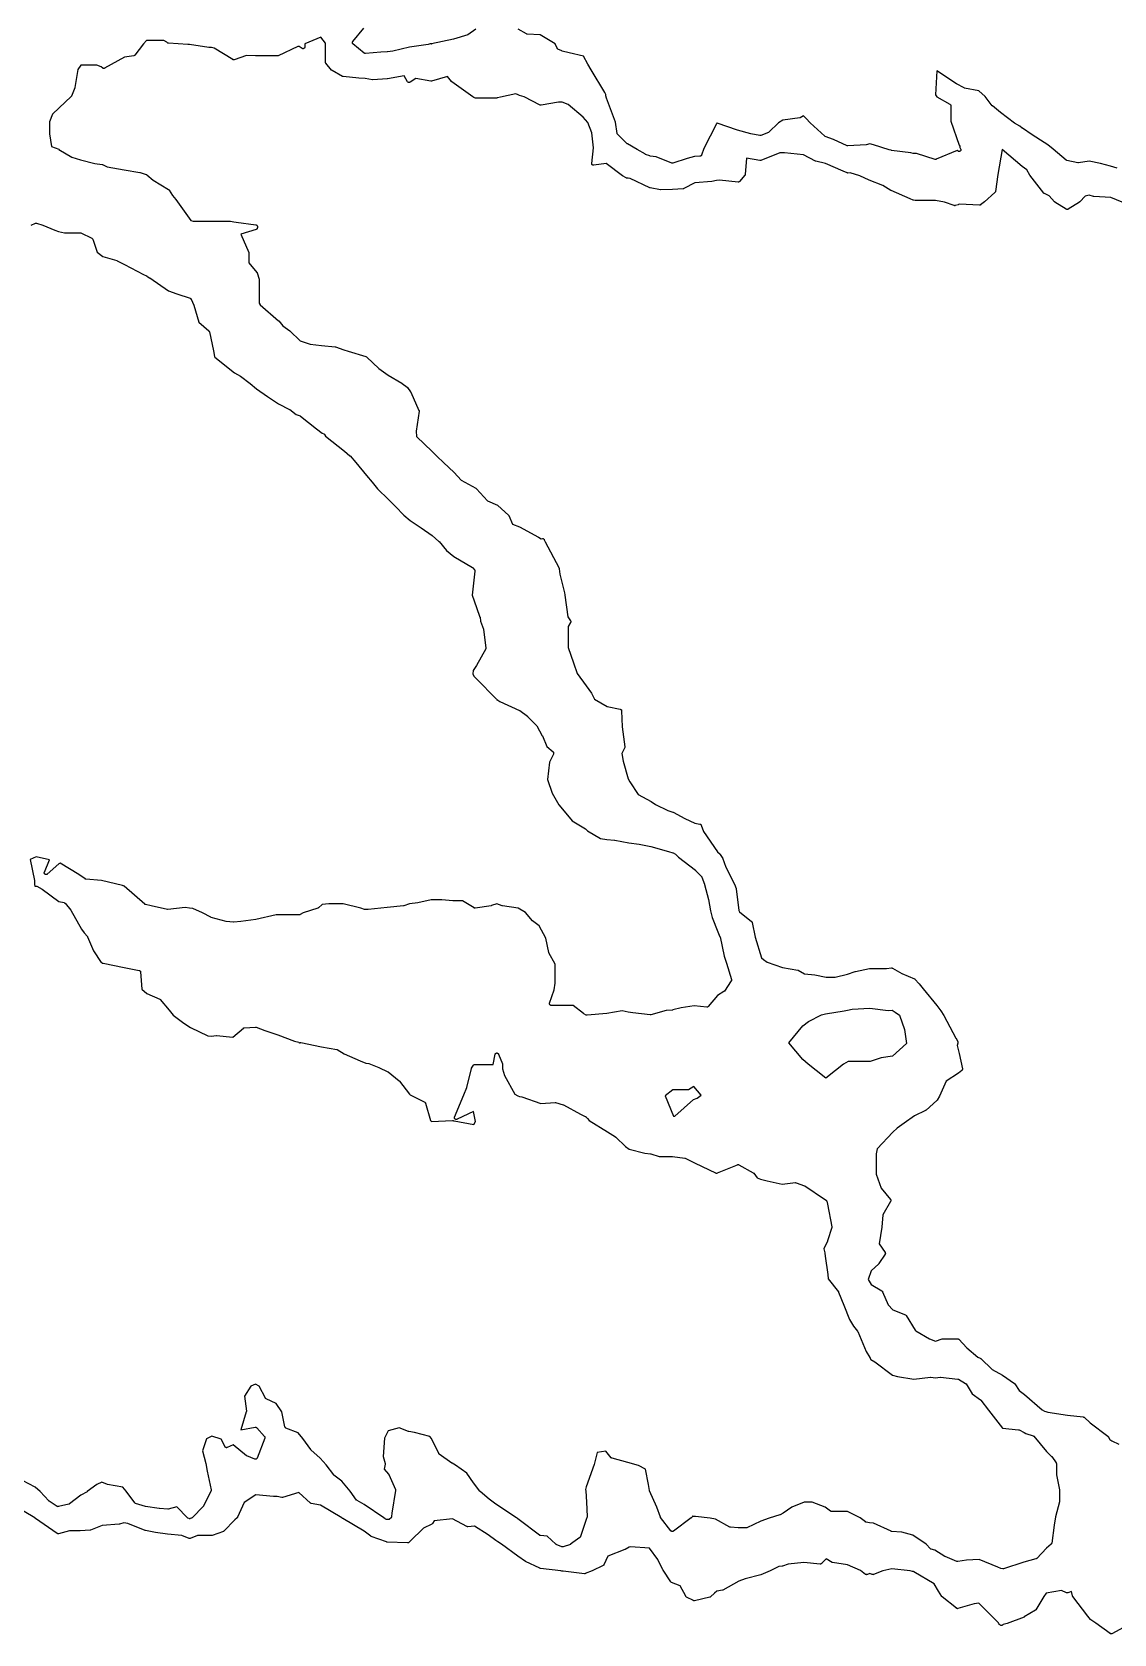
# Model space of a CAD drawing. Header units: millimetres. Extents: x 0 to 500, y 0 to 700.
# Drawn here: x 225.9 to 271.6, y 423.2 to 490.9 of the extents above; entities that cross this region are included whole.
import ezdxf

# ---------------------------------------------------------------- set-up
doc = ezdxf.new("R2010")
doc.units = ezdxf.units.MM
doc.layers.add('CORTE', color=1, linetype='Continuous')
doc.layers.add('GRABADO', color=5, linetype='Continuous')

msp = doc.modelspace()

# ---------------------------------------------------------------- linework, layer by layer
at = {"layer": 'CORTE'}
for points in [[(271.911, 483.702), (271.423, 483.897), (270.71, 483.938), (270.706, 483.939), (270.7, 483.94), (270.51, 483.99), (270.338, 483.956), (270.118, 483.716), (270.114, 483.712), (270.108, 483.707), (270.105, 483.705), (269.625, 483.402), (269.619, 483.399), (269.612, 483.396), (269.605, 483.393), (269.598, 483.392), (269.591, 483.391), (269.582, 483.391), (269.575, 483.392), (269.568, 483.393), (269.561, 483.396), (269.554, 483.399), (269.548, 483.402), (269.068, 483.705), (269.065, 483.707), (269.059, 483.712), (269.055, 483.716), (268.829, 483.963), (268.624, 484.061), (268.62, 484.064), (268.612, 484.069), (268.605, 484.076), (268.602, 484.08), (268.012, 484.835), (268.009, 484.84), (267.878, 485.069), (267.69, 485.201), (267.687, 485.203), (266.839, 485.922), (266.656, 484.868), (266.556, 484.149), (266.555, 484.141), (266.552, 484.133), (266.55, 484.127), (266.543, 484.116), (266.536, 484.107), (266.096, 483.711), (266.093, 483.709), (265.925, 483.581), (265.919, 483.577), (265.914, 483.574), (265.906, 483.571), (265.893, 483.568), (265.883, 483.567), (265.879, 483.567), (265.033, 483.62), (264.992, 483.596), (264.984, 483.592), (264.977, 483.589), (264.854, 483.552), (264.847, 483.551), (264.843, 483.551), (264.836, 483.55), (264.827, 483.551), (264.82, 483.552), (264.815, 483.554), (264.402, 483.695), (264.021, 483.771), (263.165, 483.771), (263.161, 483.772), (263.093, 483.779), (263.087, 483.78), (263.076, 483.783), (262.96, 483.834), (262.15, 484.187), (262.143, 484.189), (261.807, 484.41), (261.221, 484.626), (260.824, 484.809), (260.423, 484.936), (260.325, 484.931), (260.318, 484.931), (260.313, 484.932), (260.307, 484.932), (260.298, 484.935), (260.293, 484.937), (260.128, 485.008), (259.373, 485.335), (258.97, 485.431), (258.963, 485.434), (258.958, 485.436), (258.448, 485.698), (257.647, 485.79), (257.546, 485.783), (257.448, 485.783), (256.647, 485.463), (256.639, 485.459), (256.62, 485.457), (256.608, 485.457), (256.047, 485.557), (255.993, 484.872), (255.992, 484.867), (255.99, 484.858), (255.987, 484.849), (255.983, 484.842), (255.978, 484.834), (255.747, 484.569), (255.742, 484.563), (255.732, 484.556), (255.725, 484.552), (255.716, 484.548), (255.711, 484.547), (255.706, 484.545), (255.696, 484.544), (255.687, 484.544), (254.909, 484.629), (254.776, 484.621), (254.585, 484.572), (254.579, 484.571), (253.86, 484.518), (253.396, 484.274), (253.391, 484.272), (253.383, 484.269), (253.372, 484.266), (252.916, 484.241), (252.422, 484.214), (252.415, 484.214), (252.409, 484.215), (252.407, 484.215), (251.971, 484.303), (251.965, 484.304), (251.957, 484.307), (251.131, 484.692), (251.047, 484.714), (250.98, 484.719), (250.973, 484.72), (250.968, 484.722), (250.967, 484.722), (250.958, 484.725), (250.808, 484.815), (250.804, 484.817), (250.113, 485.336), (249.599, 485.258), (249.594, 485.257), (249.576, 485.257), (249.566, 485.259), (249.56, 485.261), (249.555, 485.263), (249.548, 485.266), (249.54, 485.271), (249.536, 485.274), (249.529, 485.28), (249.524, 485.287), (249.521, 485.292), (249.517, 485.297), (249.514, 485.303), (249.512, 485.311), (249.51, 485.319), (249.509, 485.325), (249.509, 485.332), (249.509, 485.337), (249.577, 485.991), (249.51, 486.632), (249.345, 487.063), (249.247, 487.172), (249.152, 487.294), (248.508, 487.829), (248.266, 487.926), (248.109, 487.926), (247.37, 487.8), (247.364, 487.798), (247.344, 487.798), (247.334, 487.801), (247.326, 487.803), (246.662, 488.144), (246.458, 488.206), (246.453, 488.207), (246.398, 488.231), (246.307, 488.271), (245.657, 488.141), (245.526, 488.102), (245.52, 488.1), (245.506, 488.098), (244.6, 488.098), (244.561, 488.108), (244.552, 488.109), (244.538, 488.116), (244.533, 488.119), (244.527, 488.123), (244.522, 488.128), (244.519, 488.132), (244.513, 488.138), (244.499, 488.146), (244.493, 488.148), (243.605, 488.787), (243.602, 488.789), (243.596, 488.795), (243.592, 488.799), (243.423, 489.002), (242.74, 488.813), (242.73, 488.81), (242.715, 488.81), (242.078, 488.928), (241.837, 488.763), (241.835, 488.761), (241.829, 488.758), (241.817, 488.753), (241.808, 488.752), (241.801, 488.751), (241.786, 488.751), (241.776, 488.753), (241.772, 488.755), (241.762, 488.758), (241.754, 488.763), (241.746, 488.769), (241.736, 488.78), (241.731, 488.787), (241.586, 489.037), (240.88, 488.91), (240.876, 488.909), (240.261, 488.872), (240.254, 488.872), (240.248, 488.873), (239.936, 488.92), (239.676, 488.933), (239.674, 488.933), (239.008, 489.002), (239.003, 489.003), (238.992, 489.006), (238.982, 489.01), (238.547, 489.26), (238.541, 489.263), (238.533, 489.27), (238.53, 489.273), (238.527, 489.276), (238.279, 489.574), (238.274, 489.579), (238.27, 489.587), (238.268, 489.592), (238.265, 489.6), (238.263, 489.607), (238.262, 489.613), (238.262, 489.619), (238.262, 490.412), (238.066, 490.671), (237.391, 490.388), (237.391, 490.254), (237.391, 490.248), (237.39, 490.24), (237.388, 490.233), (237.386, 490.227), (237.382, 490.219), (237.377, 490.211), (237.375, 490.207), (237.37, 490.201), (237.364, 490.197), (237.359, 490.192), (237.35, 490.187), (237.345, 490.185), (237.34, 490.183), (237.331, 490.181), (237.326, 490.18), (237.316, 490.179), (237.307, 490.18), (237.302, 490.181), (237.293, 490.183), (237.282, 490.188), (237.276, 490.192), (237.149, 490.277), (237.106, 490.268), (236.267, 489.884), (236.26, 489.881), (236.255, 489.88), (236.246, 489.878), (235.309, 489.878), (234.937, 489.899), (234.407, 489.715), (234.404, 489.714), (234.399, 489.713), (234.39, 489.712), (234.38, 489.712), (234.371, 489.713), (234.366, 489.714), (234.361, 489.715), (234.351, 489.719), (233.563, 490.207), (233.451, 490.23), (233.343, 490.23), (232.521, 490.353), (232.456, 490.363), (231.641, 490.413), (231.638, 490.413), (231.629, 490.415), (231.619, 490.418), (231.61, 490.422), (231.564, 490.454), (231.441, 490.534), (230.713, 490.534), (230.581, 490.39), (230.217, 489.909), (230.213, 489.902), (230.205, 489.896), (230.2, 489.892), (230.195, 489.888), (230.189, 489.885), (230.178, 489.881), (230.169, 489.879), (229.777, 489.83), (228.94, 489.354), (228.931, 489.349), (228.92, 489.346), (228.91, 489.345), (228.901, 489.345), (228.896, 489.346), (228.887, 489.347), (228.877, 489.351), (228.871, 489.353), (228.863, 489.358), (228.859, 489.361), (228.789, 489.418), (228.616, 489.487), (227.941, 489.487), (227.814, 489.298), (227.688, 488.543), (227.687, 488.536), (227.684, 488.53), (227.539, 488.182), (227.534, 488.173), (227.528, 488.165), (227.525, 488.161), (227.026, 487.682), (226.744, 487.411), (226.609, 487.088), (226.609, 486.581), (226.698, 486.046), (227.003, 485.932), (227.009, 485.929), (227.551, 485.603), (227.921, 485.487), (228.523, 485.335), (228.841, 485.29), (228.845, 485.289), (228.853, 485.287), (229.049, 485.19), (229.766, 485.067), (230.43, 484.953), (230.436, 484.952), (230.647, 484.883), (230.705, 484.864), (230.708, 484.863), (230.713, 484.861), (230.723, 484.855), (230.986, 484.625), (231.645, 484.229), (231.647, 484.228), (231.655, 484.223), (231.666, 484.211), (231.809, 483.982), (231.949, 483.815), (231.95, 483.813), (232.581, 482.931), (232.68, 482.891), (234.253, 482.891), (234.258, 482.891), (234.395, 482.873), (234.502, 482.858), (235.325, 482.748), (235.335, 482.746), (235.347, 482.741), (235.353, 482.736), (235.36, 482.732), (235.365, 482.727), (235.367, 482.724), (235.385, 482.703), (235.389, 482.698), (235.393, 482.692), (235.395, 482.687), (235.398, 482.678), (235.4, 482.672), (235.401, 482.666), (235.402, 482.657), (235.401, 482.651), (235.401, 482.644), (235.399, 482.637), (235.398, 482.632), (235.38, 482.586), (235.375, 482.575), (235.37, 482.568), (235.366, 482.564), (235.358, 482.556), (235.352, 482.552), (235.348, 482.549), (235.343, 482.547), (235.338, 482.545), (234.699, 482.352), (235.025, 481.571), (235.026, 481.567), (235.028, 481.559), (235.029, 481.55), (235.029, 481.546), (235.029, 481.143), (235.37, 480.735), (235.373, 480.731), (235.378, 480.724), (235.38, 480.718), (235.382, 480.714), (235.466, 480.453), (235.467, 480.448), (235.468, 480.441), (235.468, 480.434), (235.468, 479.438), (235.505, 479.368), (236.287, 478.686), (236.291, 478.682), (236.463, 478.475), (236.761, 478.271), (236.764, 478.269), (236.768, 478.265), (237.204, 477.847), (237.619, 477.698), (238.098, 477.65), (238.677, 477.592), (238.686, 477.59), (238.694, 477.588), (239.041, 477.457), (239.23, 477.4), (239.969, 477.179), (239.975, 477.176), (239.998, 477.164), (240.002, 477.162), (240.008, 477.158), (240.012, 477.154), (240.521, 476.68), (240.911, 476.399), (241.495, 476.049), (241.498, 476.046), (241.711, 475.886), (241.716, 475.882), (241.721, 475.877), (241.724, 475.873), (241.858, 475.684), (241.862, 475.679), (241.864, 475.675), (242.214, 474.904), (242.216, 474.9), (242.218, 474.892), (242.22, 474.883), (242.22, 474.877), (242.22, 474.872), (242.22, 474.867), (242.093, 474.027), (242.116, 473.798), (242.774, 473.167), (242.988, 472.962), (243.254, 472.706), (243.702, 472.276), (243.995, 471.959), (244.612, 471.618), (244.617, 471.615), (244.623, 471.61), (244.627, 471.606), (244.641, 471.593), (244.642, 471.592), (245.109, 471.078), (245.533, 470.898), (245.536, 470.897), (245.544, 470.892), (245.55, 470.887), (245.991, 470.482), (245.996, 470.477), (246, 470.472), (246.004, 470.467), (246.007, 470.46), (246.166, 470.106), (246.457, 469.989), (246.462, 469.987), (247.256, 469.543), (247.369, 469.485), (247.43, 469.49), (247.439, 469.49), (247.451, 469.488), (247.458, 469.487), (247.466, 469.484), (247.473, 469.48), (247.478, 469.477), (247.486, 469.471), (247.492, 469.465), (247.495, 469.461), (247.499, 469.455), (247.504, 469.447), (247.506, 469.443), (247.541, 469.348), (247.771, 468.933), (247.772, 468.932), (248.133, 468.238), (248.136, 468.233), (248.138, 468.227), (248.139, 468.221), (248.14, 468.215), (248.164, 467.989), (248.353, 467.194), (248.376, 467.112), (248.377, 467.107), (248.505, 466.191), (248.612, 466.019), (248.614, 466.015), (248.617, 466.008), (248.62, 466.001), (248.621, 465.993), (248.622, 465.985), (248.622, 465.978), (248.621, 465.97), (248.62, 465.963), (248.617, 465.955), (248.614, 465.948), (248.612, 465.944), (248.508, 465.777), (248.508, 464.883), (248.735, 464.245), (248.897, 463.794), (249.268, 463.274), (249.493, 462.958), (249.496, 462.954), (249.628, 462.701), (250.16, 462.401), (250.711, 462.284), (250.717, 462.283), (250.727, 462.278), (250.732, 462.276), (250.738, 462.273), (250.745, 462.267), (250.752, 462.261), (250.756, 462.254), (250.759, 462.25), (250.762, 462.245), (250.766, 462.237), (250.768, 462.229), (250.77, 462.221), (250.771, 462.214), (250.8, 461.542), (250.911, 460.699), (250.911, 460.694), (250.911, 460.685), (250.91, 460.678), (250.909, 460.674), (250.907, 460.664), (250.781, 460.412), (250.835, 460.083), (251.041, 459.343), (251.122, 459.218), (251.468, 458.684), (252.022, 458.382), (252.024, 458.381), (252.201, 458.265), (252.716, 458.001), (252.937, 457.934), (252.941, 457.933), (252.944, 457.931), (253.445, 457.668), (253.861, 457.468), (254.08, 457.433), (254.084, 457.432), (254.091, 457.43), (254.097, 457.427), (254.103, 457.425), (254.11, 457.42), (254.115, 457.415), (254.121, 457.409), (254.125, 457.404), (254.129, 457.398), (254.133, 457.391), (254.135, 457.386), (254.226, 457.123), (254.823, 456.263), (254.925, 456.154), (254.927, 456.151), (255.023, 456.022), (255.028, 456.017), (255.033, 456.007), (255.034, 456.002), (255.166, 455.609), (255.535, 454.899), (255.537, 454.894), (255.607, 454.705), (255.609, 454.698), (255.61, 454.69), (255.725, 453.776), (255.751, 453.723), (256.257, 453.319), (256.262, 453.314), (256.269, 453.306), (256.274, 453.298), (256.276, 453.293), (256.279, 453.286), (256.281, 453.279), (256.409, 452.661), (256.684, 451.784), (256.763, 451.705), (256.918, 451.598), (257.562, 451.377), (258.206, 451.267), (258.213, 451.265), (258.216, 451.264), (258.222, 451.262), (258.493, 451.113), (258.929, 451.066), (258.932, 451.066), (259.404, 450.971), (259.785, 450.971), (260.303, 451.095), (260.637, 451.202), (260.64, 451.203), (261.235, 451.336), (261.241, 451.338), (261.247, 451.338), (261.95, 451.338), (262.173, 451.354), (262.183, 451.354), (262.195, 451.351), (262.206, 451.348), (262.212, 451.344), (262.605, 451.122), (263.134, 450.896), (263.139, 450.893), (263.145, 450.89), (263.151, 450.885), (263.155, 450.881), (263.333, 450.683), (263.335, 450.681), (263.501, 450.466), (264.087, 449.763), (264.254, 449.549), (264.256, 449.545), (264.374, 449.344), (264.889, 448.389), (264.89, 448.388), (264.966, 448.228), (264.969, 448.223), (264.971, 448.214), (264.973, 448.205), (264.974, 448.198), (264.974, 448.193), (264.973, 448.186), (264.971, 448.176), (264.935, 448.075), (265.027, 447.745), (265.027, 447.743), (265.162, 447.099), (265.163, 447.094), (265.163, 447.084), (265.163, 447.079), (265.162, 447.072), (265.16, 447.061), (265.156, 447.051), (265.15, 447.042), (265.148, 447.039), (265.143, 447.033), (265.138, 447.028), (265.001, 446.909), (264.997, 446.906), (264.477, 446.566), (264.193, 445.939), (264.191, 445.935), (264.092, 445.773), (264.089, 445.769), (264.084, 445.762), (264.08, 445.758), (263.624, 445.348), (263.62, 445.345), (263.614, 445.34), (263.608, 445.337), (263.14, 445.113), (262.706, 444.8), (262.406, 444.584), (262.229, 444.419), (261.567, 443.713), (261.523, 443.503), (261.523, 442.65), (261.723, 442.051), (262.121, 441.574), (262.125, 441.569), (262.129, 441.562), (262.132, 441.556), (262.135, 441.548), (262.136, 441.543), (262.138, 441.536), (262.138, 441.528), (262.138, 441.521), (262.137, 441.514), (262.136, 441.508), (262.134, 441.501), (262.131, 441.494), (262.129, 441.49), (261.797, 440.933), (261.758, 440.408), (261.758, 440.406), (261.652, 439.709), (261.897, 439.342), (261.899, 439.337), (261.902, 439.332), (261.905, 439.324), (261.907, 439.312), (261.908, 439.302), (261.907, 439.293), (261.905, 439.281), (261.902, 439.274), (261.899, 439.268), (261.896, 439.262), (261.634, 438.87), (261.632, 438.866), (261.628, 438.862), (261.314, 438.561), (261.188, 438.198), (261.305, 437.988), (261.762, 437.713), (261.769, 437.709), (261.776, 437.703), (261.78, 437.699), (261.786, 437.691), (261.79, 437.685), (261.792, 437.681), (262.025, 437.121), (262.219, 436.914), (262.76, 436.698), (262.768, 436.694), (262.778, 436.686), (262.784, 436.68), (262.788, 436.675), (262.791, 436.67), (263.159, 436.052), (263.189, 436.03), (263.767, 435.684), (264.028, 435.594), (264.299, 435.687), (264.305, 435.689), (264.315, 435.691), (264.959, 435.691), (264.97, 435.689), (264.978, 435.687), (264.984, 435.685), (264.992, 435.681), (264.999, 435.677), (265.004, 435.672), (265.007, 435.669), (265.341, 435.313), (265.809, 434.92), (265.913, 434.874), (265.918, 434.872), (265.927, 434.866), (265.932, 434.861), (266.421, 434.398), (266.847, 434.154), (267.359, 433.806), (267.364, 433.803), (267.371, 433.796), (267.375, 433.791), (267.378, 433.788), (267.554, 433.513), (267.781, 433.338), (268.533, 432.694), (268.633, 432.633), (268.68, 432.619), (268.766, 432.598), (269.597, 432.462), (270.261, 432.39), (270.271, 432.388), (270.285, 432.382), (270.295, 432.375), (270.56, 432.147), (271.297, 431.579), (271.305, 431.571), (271.311, 431.563), (271.313, 431.559), (271.381, 431.438), (271.475, 431.381), (271.759, 431.245)], [(272.269, 423.673), (271.475, 423.234), (271.472, 423.232), (271.464, 423.228), (271.457, 423.227), (271.449, 423.225), (271.442, 423.225), (271.432, 423.225), (271.419, 423.227), (271.409, 423.231), (271.4, 423.235), (271.396, 423.238), (270.8, 423.678), (270.585, 423.816), (270.582, 423.818), (270.577, 423.822), (270.573, 423.826), (270.57, 423.83), (270.453, 423.982), (269.824, 424.806), (269.821, 424.811), (269.816, 424.819), (269.814, 424.824), (269.812, 424.829), (269.76, 425.018), (269.614, 424.96), (269.608, 424.958), (269.598, 424.956), (269.594, 424.955), (269.587, 424.955), (269.577, 424.955), (269.568, 424.957), (269.563, 424.959), (269.559, 424.96), (269.339, 425.059), (268.702, 424.941), (268.6, 424.809), (268.266, 424.249), (268.263, 424.244), (268.257, 424.237), (268.252, 424.232), (268.25, 424.23), (268.245, 424.227), (267.771, 423.942), (267.767, 423.94), (267.763, 423.938), (267.047, 423.67), (267.044, 423.669), (266.883, 423.62), (266.847, 423.596), (266.841, 423.592), (266.831, 423.588), (266.822, 423.586), (266.815, 423.585), (266.807, 423.585), (266.8, 423.585), (266.793, 423.586), (266.784, 423.588), (266.774, 423.592), (266.768, 423.596), (266.719, 423.629), (266.715, 423.632), (266.711, 423.637), (266.706, 423.643), (266.701, 423.649), (266.698, 423.655), (266.678, 423.696), (265.856, 424.528), (265.658, 424.49), (264.972, 424.294), (264.967, 424.293), (264.959, 424.292), (264.952, 424.292), (264.948, 424.292), (264.94, 424.293), (264.927, 424.297), (264.917, 424.302), (264.914, 424.304), (264.91, 424.307), (264.303, 424.792), (264.296, 424.797), (264.289, 424.806), (264.286, 424.81), (264.151, 425.038), (263.974, 425.336), (263.109, 425.855), (263.097, 425.855), (263.089, 425.856), (263.082, 425.858), (263.074, 425.861), (263.059, 425.868), (262.953, 425.889), (262.18, 425.973), (261.805, 425.891), (261.407, 425.732), (261.396, 425.729), (261.383, 425.728), (261.371, 425.729), (261.36, 425.732), (261.353, 425.734), (261.249, 425.782), (261.146, 425.735), (261.141, 425.732), (261.133, 425.73), (261.128, 425.729), (261.121, 425.728), (261.111, 425.728), (261.104, 425.729), (261.099, 425.73), (261.091, 425.732), (261.082, 425.736), (261.078, 425.739), (261.074, 425.741), (260.856, 425.898), (260.302, 426.148), (259.677, 426.241), (259.671, 426.242), (259.663, 426.245), (259.656, 426.248), (259.408, 426.396), (259.208, 426.197), (259.205, 426.193), (259.198, 426.188), (259.193, 426.186), (259.186, 426.182), (259.178, 426.179), (259.171, 426.177), (259.164, 426.176), (259.157, 426.176), (259.151, 426.176), (258.47, 426.245), (257.801, 426.177), (257.57, 426.091), (257.564, 426.089), (257.554, 426.087), (257.409, 426.076), (257.047, 425.895), (256.648, 425.724), (256.643, 425.722), (255.994, 425.555), (255.723, 425.454), (255.046, 425.08), (255.039, 425.076), (255.027, 425.072), (254.798, 425.038), (254.692, 424.943), (254.527, 424.794), (254.522, 424.79), (254.518, 424.787), (254.512, 424.784), (254.505, 424.781), (254.499, 424.779), (253.854, 424.624), (253.848, 424.623), (253.838, 424.623), (253.826, 424.623), (253.812, 424.627), (253.805, 424.631), (253.508, 424.785), (253.502, 424.788), (253.493, 424.795), (253.489, 424.8), (253.485, 424.803), (253.48, 424.81), (253.477, 424.816), (253.249, 425.26), (252.883, 425.397), (252.878, 425.399), (252.873, 425.402), (252.866, 425.407), (252.858, 425.414), (252.855, 425.418), (252.852, 425.421), (252.518, 425.923), (252.515, 425.927), (252.293, 426.37), (251.946, 426.844), (251.145, 426.907), (251.089, 426.889), (250.917, 426.795), (250.913, 426.793), (250.188, 426.504), (250.02, 426.145), (250.018, 426.141), (250.013, 426.133), (250.008, 426.127), (250.004, 426.123), (249.998, 426.119), (249.993, 426.115), (249.988, 426.112), (249.525, 425.896), (249.524, 425.895), (249.235, 425.774), (249.227, 425.771), (249.22, 425.77), (249.216, 425.769), (249.207, 425.769), (249.2, 425.769), (248.306, 425.876), (248.302, 425.875), (248.292, 425.873), (248.285, 425.872), (248.278, 425.872), (248.273, 425.872), (248.268, 425.873), (248.258, 425.875), (248.249, 425.878), (248.244, 425.881), (248.242, 425.882), (248.202, 425.889), (247.341, 425.992), (247.33, 425.995), (247.323, 425.998), (246.718, 426.288), (246.714, 426.291), (246.386, 426.509), (246.385, 426.51), (245.697, 427.014), (245.55, 427.122), (245.46, 427.179), (245.459, 427.179), (245.13, 427.408), (244.556, 427.773), (244.279, 427.753), (244.274, 427.753), (244.269, 427.754), (244.261, 427.755), (244.248, 427.759), (244.241, 427.762), (243.633, 428.094), (242.856, 428.009), (242.785, 427.89), (242.783, 427.887), (242.778, 427.881), (242.772, 427.874), (242.768, 427.871), (242.763, 427.868), (242.758, 427.864), (242.411, 427.698), (241.848, 427.15), (241.787, 427.09), (241.779, 427.084), (241.768, 427.077), (241.757, 427.073), (241.744, 427.071), (241.735, 427.071), (240.866, 427.105), (240.858, 427.106), (240.851, 427.108), (240.847, 427.109), (240.198, 427.343), (240.191, 427.345), (240.183, 427.35), (239.901, 427.561), (239, 428.102), (238.993, 428.103), (238.986, 428.105), (238.981, 428.107), (238.973, 428.11), (238.968, 428.114), (238.954, 428.123), (238.063, 428.658), (237.668, 428.737), (237.66, 428.738), (237.653, 428.741), (237.648, 428.744), (237.64, 428.749), (237.635, 428.752), (237.145, 429.194), (236.455, 428.986), (236.449, 428.985), (236.444, 428.985), (236.437, 428.984), (236.43, 428.985), (236.424, 428.985), (236.23, 429.024), (236.068, 429.024), (235.33, 429.104), (234.834, 428.78), (234.55, 428.154), (234.547, 428.15), (234.544, 428.145), (234.539, 428.138), (234.532, 428.131), (234.436, 428.051), (233.979, 427.571), (233.974, 427.567), (233.967, 427.561), (233.959, 427.557), (233.954, 427.555), (233.483, 427.383), (233.48, 427.382), (233.472, 427.38), (233.461, 427.379), (232.863, 427.379), (232.558, 427.261), (232.553, 427.259), (232.54, 427.257), (232.525, 427.257), (232.517, 427.258), (232.512, 427.259), (232.506, 427.261), (232.199, 427.381), (231.597, 427.438), (231.095, 427.51), (231.093, 427.511), (230.662, 427.597), (230.655, 427.599), (229.915, 427.895), (229.758, 427.925), (229.566, 427.864), (229.559, 427.862), (229.552, 427.861), (228.844, 427.805), (228.35, 427.607), (228.345, 427.605), (228.338, 427.604), (228.331, 427.603), (227.903, 427.576), (227.9, 427.576), (227.464, 427.576), (226.993, 427.459), (226.987, 427.457), (226.974, 427.456), (226.964, 427.457), (226.954, 427.459), (226.948, 427.461), (226.942, 427.463), (226.939, 427.465), (226.934, 427.467), (226.022, 428.106), (226.018, 428.108), (226.015, 428.109), (226.01, 428.111), (226.004, 428.115), (225.998, 428.118), (225.99, 428.124), (225.09, 428.664)]]:
    msp.add_lwpolyline(points, dxfattribs=at)
msp.add_lwpolyline([(252.962, 445.1), (253.021, 445.1), (253.801, 445.804), (253.96, 445.851), (254.125, 445.983), (253.977, 446.16), (253.822, 446.347), (253.597, 446.212), (252.938, 446.212), (252.61, 445.949), (252.962, 445.1)], close=True, dxfattribs=at)
at = {"layer": 'GRABADO'}
for points in [[(244.608, 491), (244.284, 490.772), (244.273, 490.766), (243.667, 490.589), (242.75, 490.38), (242.741, 490.379), (242.731, 490.379), (242.722, 490.381), (242.702, 490.385), (242.698, 490.387), (242.693, 490.389), (242.6, 490.365), (242.596, 490.364), (241.81, 490.251), (241.116, 490.084), (240.88, 490.052), (240.876, 490.052), (240.605, 490.04), (239.951, 489.984), (239.943, 489.983), (239.929, 489.985), (239.919, 489.987), (239.909, 489.991), (239.904, 489.995), (239.899, 489.998), (239.428, 490.381), (239.42, 490.389), (239.414, 490.398), (239.412, 490.402), (239.409, 490.408), (239.406, 490.415), (239.404, 490.422), (239.403, 490.43), (239.403, 490.437), (239.403, 490.444), (239.404, 490.451), (239.406, 490.46), (239.409, 490.468), (239.412, 490.473), (239.415, 490.48), (239.419, 490.485), (239.887, 491.045)], [(271.689, 485.131), (271.419, 485.216), (270.987, 485.328), (270.511, 485.432), (270.058, 485.358), (270.052, 485.357), (270.043, 485.357), (270.038, 485.358), (270.034, 485.359), (269.566, 485.464), (269.558, 485.467), (269.549, 485.471), (269.541, 485.477), (268.987, 485.933), (268.767, 486.115), (268.618, 486.22), (268.104, 486.547), (267.691, 486.822), (267.688, 486.824), (267.581, 486.909), (267.364, 487.04), (267.361, 487.042), (266.764, 487.49), (266.763, 487.491), (266.431, 487.765), (266.426, 487.769), (266.422, 487.774), (266.121, 488.163), (265.847, 488.405), (265.253, 488.518), (265.246, 488.519), (265.238, 488.522), (265.234, 488.525), (264.916, 488.702), (264.076, 489.24), (264.029, 488.233), (264.082, 488.145), (264.629, 487.843), (264.634, 487.84), (264.645, 487.831), (264.655, 487.818), (264.66, 487.809), (264.663, 487.8), (264.665, 487.794), (264.666, 487.785), (264.666, 487.115), (265.022, 486.1), (265.045, 486.066), (265.049, 486.06), (265.052, 486.052), (265.055, 486.046), (265.057, 486.035), (265.058, 486.027), (265.058, 486.02), (265.057, 486.013), (265.055, 486.004), (265.084, 485.95), (265.087, 485.945), (265.089, 485.937), (265.091, 485.929), (265.092, 485.923), (265.093, 485.915), (265.092, 485.908), (265.091, 485.902), (265.089, 485.894), (265.087, 485.888), (265.085, 485.882), (265.079, 485.873), (265.073, 485.865), (265.067, 485.859), (265.059, 485.853), (265.051, 485.848), (265.046, 485.846), (265.036, 485.842), (265.018, 485.84), (265.003, 485.842), (264.994, 485.844), (264.989, 485.846), (264.984, 485.848), (264.936, 485.876), (264.057, 485.509), (264.052, 485.507), (264.043, 485.504), (264.028, 485.502), (264.019, 485.504), (264.014, 485.504), (264.008, 485.506), (263.227, 485.75), (263.1, 485.759), (263.092, 485.759), (263.083, 485.761), (262.981, 485.789), (262.165, 485.887), (262.16, 485.887), (262.155, 485.889), (262.064, 485.916), (262.064, 485.916), (261.401, 486.125), (261.251, 486.161), (261.103, 486.116), (261.096, 486.115), (261.09, 486.114), (260.325, 486.076), (260.318, 486.076), (260.308, 486.077), (260.299, 486.08), (260.294, 486.082), (259.717, 486.341), (259.368, 486.475), (259.362, 486.478), (259.351, 486.485), (259.346, 486.489), (258.733, 487.048), (258.73, 487.051), (258.568, 487.236), (258.457, 487.35), (258.312, 487.267), (258.307, 487.265), (258.301, 487.263), (258.292, 487.26), (257.571, 487.168), (257.391, 487.044), (256.99, 486.659), (256.982, 486.652), (256.971, 486.647), (256.647, 486.517), (256.643, 486.515), (256.632, 486.512), (256.623, 486.511), (256.612, 486.511), (256.606, 486.512), (256.227, 486.579), (256.223, 486.58), (255.67, 486.74), (255.669, 486.74), (254.802, 487.031), (254.787, 487.036), (254.787, 487.032), (254.786, 487.026), (254.784, 487.017), (254.781, 487.008), (254.24, 485.961), (254.141, 485.682), (254.137, 485.674), (254.132, 485.667), (254.126, 485.659), (254.118, 485.652), (254.111, 485.647), (254.102, 485.642), (254.088, 485.638), (254.078, 485.637), (253.851, 485.627), (253.543, 485.538), (252.934, 485.343), (252.927, 485.341), (252.917, 485.34), (252.907, 485.34), (252.898, 485.341), (252.888, 485.344), (252.884, 485.345), (252.223, 485.61), (251.971, 485.649), (251.967, 485.65), (251.963, 485.651), (251.784, 485.717), (251.778, 485.72), (251.434, 485.926), (251.019, 486.163), (251.015, 486.166), (251.01, 486.17), (250.603, 486.565), (250.599, 486.569), (250.593, 486.577), (250.588, 486.587), (250.585, 486.595), (250.584, 486.599), (250.582, 486.605), (250.508, 487.084), (250.137, 488.099), (250.105, 488.192), (250.104, 488.197), (250.102, 488.203), (250.098, 488.243), (250.065, 488.328), (249.479, 489.287), (249.478, 489.289), (249.343, 489.532), (249.157, 489.867), (248.557, 490.011), (248.262, 490.082), (248.258, 490.083), (248.251, 490.086), (248.081, 490.168), (248.073, 490.171), (248.061, 490.18), (248.055, 490.186), (248.052, 490.191), (248.047, 490.198), (248.044, 490.204), (247.96, 490.385), (247.331, 490.762), (246.782, 490.799), (246.77, 490.801), (246.758, 490.806), (246.408, 491)], [(225.844, 482.722), (226.017, 482.811), (226.022, 482.813), (226.029, 482.815), (226.034, 482.816), (226.041, 482.817), (226.05, 482.817), (226.057, 482.817), (226.064, 482.815), (226.069, 482.814), (226.325, 482.726), (226.833, 482.523), (226.996, 482.458), (227.252, 482.407), (227.903, 482.407), (227.914, 482.406), (227.921, 482.404), (227.925, 482.403), (227.93, 482.401), (228.405, 482.174), (228.411, 482.17), (228.416, 482.167), (228.42, 482.163), (228.426, 482.157), (228.431, 482.151), (228.435, 482.145), (228.438, 482.139), (228.44, 482.134), (228.621, 481.59), (228.861, 481.41), (229.457, 481.231), (229.461, 481.23), (229.465, 481.228), (229.787, 481.063), (230.588, 480.65), (230.715, 480.585), (230.72, 480.582), (230.726, 480.578), (230.765, 480.544), (230.841, 480.499), (230.843, 480.498), (231.64, 479.952), (231.995, 479.83), (232.555, 479.638), (232.56, 479.637), (232.572, 479.631), (232.577, 479.627), (232.579, 479.626), (232.585, 479.62), (232.592, 479.612), (232.595, 479.607), (232.598, 479.603), (232.6, 479.599), (232.704, 479.349), (232.706, 479.345), (232.917, 478.635), (233.34, 478.265), (233.343, 478.262), (233.349, 478.256), (233.356, 478.245), (233.36, 478.237), (233.362, 478.231), (233.363, 478.226), (233.532, 477.416), (233.532, 477.415), (233.575, 477.182), (233.598, 477.15), (234.426, 476.487), (234.674, 476.355), (234.679, 476.352), (235.086, 476.046), (235.088, 476.045), (235.357, 475.814), (235.821, 475.497), (236.276, 475.185), (236.75, 474.941), (236.752, 474.939), (236.756, 474.937), (237.032, 474.738), (237.191, 474.675), (237.196, 474.673), (237.204, 474.668), (237.209, 474.665), (237.885, 474.124), (238.129, 473.948), (238.196, 473.916), (238.2, 473.914), (238.207, 473.909), (238.214, 473.904), (238.218, 473.9), (238.222, 473.894), (238.225, 473.89), (238.273, 473.814), (239.064, 473.181), (239.3, 472.992), (239.304, 472.989), (239.308, 472.984), (239.546, 472.699), (240.001, 472.154), (240.236, 471.87), (240.47, 471.59), (240.923, 471.139), (241.221, 470.839), (241.577, 470.483), (241.842, 470.256), (242.305, 469.939), (242.767, 469.622), (242.77, 469.62), (243.058, 469.373), (243.062, 469.37), (243.065, 469.366), (243.381, 468.986), (243.691, 468.738), (244.476, 468.267), (244.48, 468.264), (244.486, 468.26), (244.491, 468.254), (244.563, 468.168), (244.567, 468.163), (244.572, 468.155), (244.574, 468.15), (244.577, 468.142), (244.579, 468.134), (244.579, 468.129), (244.58, 468.121), (244.579, 468.114), (244.459, 467.102), (244.646, 466.579), (244.789, 466.177), (244.791, 466.172), (244.792, 466.164), (244.808, 465.998), (244.933, 465.661), (244.934, 465.655), (244.935, 465.651), (245.042, 464.878), (245.043, 464.873), (245.043, 464.866), (245.042, 464.86), (245.041, 464.853), (245.039, 464.847), (245.037, 464.841), (245.034, 464.835), (244.639, 464.125), (244.638, 464.123), (244.498, 463.912), (244.483, 463.773), (244.532, 463.678), (244.629, 463.579), (245.483, 462.701), (245.506, 462.68), (245.52, 462.678), (245.524, 462.676), (245.529, 462.674), (245.537, 462.671), (245.543, 462.667), (245.623, 462.611), (246.461, 462.234), (246.468, 462.23), (246.472, 462.227), (246.797, 461.984), (246.799, 461.982), (246.803, 461.978), (247.185, 461.585), (247.188, 461.582), (247.19, 461.579), (247.193, 461.575), (247.421, 461.164), (247.423, 461.16), (247.613, 460.704), (247.876, 460.479), (247.88, 460.475), (247.884, 460.47), (247.888, 460.466), (247.892, 460.459), (247.895, 460.451), (247.898, 460.444), (247.899, 460.438), (247.9, 460.432), (247.901, 460.425), (247.9, 460.418), (247.9, 460.411), (247.898, 460.403), (247.895, 460.395), (247.893, 460.39), (247.721, 460.048), (247.635, 459.321), (247.843, 458.736), (248.117, 458.243), (248.338, 457.978), (248.681, 457.567), (249.247, 457.227), (249.251, 457.224), (249.256, 457.221), (249.335, 457.149), (249.878, 456.824), (250.141, 456.784), (250.476, 456.759), (250.481, 456.759), (251.072, 456.641), (251.513, 456.582), (251.516, 456.581), (252.001, 456.479), (252.003, 456.478), (252.751, 456.267), (252.933, 456.215), (252.938, 456.214), (252.944, 456.211), (253.046, 456.161), (253.05, 456.158), (253.058, 456.153), (253.063, 456.148), (253.176, 456.033), (253.885, 455.483), (253.889, 455.48), (253.892, 455.476), (254.141, 455.213), (254.145, 455.208), (254.15, 455.2), (254.152, 455.197), (254.155, 455.192), (254.269, 454.89), (254.27, 454.886), (254.439, 454.25), (254.44, 454.246), (254.524, 453.77), (254.597, 453.49), (254.834, 452.885), (254.923, 452.671), (254.926, 452.665), (255.094, 451.859), (255.202, 451.556), (255.203, 451.554), (255.408, 450.866), (255.409, 450.86), (255.41, 450.853), (255.411, 450.846), (255.41, 450.838), (255.409, 450.831), (255.408, 450.825), (255.405, 450.817), (255.401, 450.809), (255.399, 450.805), (255.113, 450.376), (255.112, 450.374), (255.107, 450.368), (255.1, 450.362), (255.096, 450.359), (255.091, 450.356), (254.814, 450.189), (254.43, 449.728), (254.428, 449.725), (254.422, 449.719), (254.413, 449.714), (254.406, 449.709), (254.396, 449.705), (254.387, 449.703), (254.381, 449.702), (254.373, 449.702), (254.367, 449.702), (253.84, 449.76), (253.291, 449.67), (252.931, 449.58), (252.924, 449.578), (252.916, 449.578), (252.649, 449.564), (252.008, 449.372), (252.002, 449.37), (251.99, 449.369), (251.981, 449.369), (251.238, 449.458), (251.047, 449.481), (251.042, 449.482), (250.799, 449.54), (250.148, 449.428), (250.144, 449.428), (249.316, 449.357), (249.311, 449.357), (249.303, 449.357), (249.298, 449.358), (249.289, 449.36), (249.279, 449.364), (249.276, 449.366), (249.171, 449.421), (249.166, 449.424), (249.161, 449.428), (248.731, 449.772), (247.799, 449.772), (247.794, 449.773), (247.792, 449.773), (247.782, 449.775), (247.773, 449.778), (247.767, 449.781), (247.761, 449.785), (247.756, 449.789), (247.749, 449.795), (247.747, 449.798), (247.742, 449.804), (247.736, 449.814), (247.733, 449.821), (247.731, 449.826), (247.73, 449.833), (247.729, 449.841), (247.729, 449.849), (247.729, 449.855), (247.73, 449.864), (247.732, 449.87), (247.921, 450.437), (247.967, 450.712), (247.967, 451.511), (247.701, 451.99), (247.698, 451.995), (247.694, 452.004), (247.693, 452.01), (247.567, 452.617), (247.296, 453.137), (247.014, 453.341), (247.012, 453.343), (247.007, 453.347), (247.003, 453.351), (246.716, 453.696), (246.402, 453.884), (245.739, 453.983), (245.732, 453.985), (245.501, 454.064), (245.274, 453.986), (245.268, 453.984), (244.583, 453.882), (244.577, 453.881), (244.572, 453.881), (244.565, 453.882), (244.556, 453.884), (244.549, 453.886), (244.544, 453.888), (244.539, 453.891), (244.049, 454.184), (243.646, 454.184), (243.642, 454.184), (243.185, 454.23), (242.73, 454.23), (242.167, 454.107), (242.163, 454.106), (241.813, 454.064), (241.572, 453.978), (241.563, 453.975), (240.877, 453.906), (240.072, 453.826), (240.068, 453.826), (239.941, 453.826), (239.936, 453.826), (239.928, 453.827), (239.921, 453.83), (239.754, 453.884), (239.008, 454.063), (238.415, 454.063), (238.122, 454.031), (237.97, 453.898), (237.964, 453.893), (237.959, 453.89), (237.954, 453.888), (237.947, 453.885), (237.321, 453.685), (237.201, 453.613), (237.192, 453.608), (237.181, 453.605), (237.171, 453.603), (236.184, 453.603), (235.328, 453.398), (235.324, 453.397), (234.693, 453.321), (234.391, 453.285), (234.385, 453.284), (234.379, 453.285), (234.074, 453.321), (234.069, 453.323), (233.437, 453.491), (233.43, 453.493), (233.425, 453.496), (233.068, 453.686), (232.665, 453.862), (232.526, 453.874), (232.523, 453.874), (232.341, 453.905), (231.612, 453.826), (231.606, 453.826), (231.599, 453.826), (231.594, 453.827), (230.91, 453.976), (230.66, 454.03), (230.654, 454.032), (230.644, 454.036), (230.634, 454.043), (229.76, 454.806), (229.735, 454.823), (229.727, 454.827), (229.699, 454.835), (228.815, 455.047), (228.153, 455.1), (228.148, 455.1), (228.139, 455.102), (228.128, 455.106), (228.118, 455.111), (228.114, 455.114), (227.859, 455.298), (227.064, 455.775), (227.012, 455.759), (226.52, 455.316), (226.515, 455.312), (226.508, 455.308), (226.503, 455.305), (226.494, 455.301), (226.489, 455.3), (226.482, 455.298), (226.47, 455.297), (226.463, 455.298), (226.458, 455.298), (226.45, 455.3), (226.438, 455.304), (226.427, 455.311), (226.422, 455.315), (226.42, 455.317), (226.414, 455.323), (226.408, 455.331), (226.405, 455.336), (226.402, 455.342), (226.398, 455.35), (226.397, 455.358), (226.395, 455.365), (226.395, 455.372), (226.395, 455.38), (226.397, 455.387), (226.398, 455.393), (226.4, 455.4), (226.619, 455.923), (226.056, 456.046), (225.796, 455.933), (225.981, 455.047), (225.982, 455.041), (225.982, 455.035), (225.982, 454.876), (226, 454.814), (226.053, 454.814), (226.061, 454.813), (226.069, 454.811), (226.079, 454.807), (226.085, 454.804), (226.299, 454.676), (227.006, 454.167), (227.229, 454.114), (227.236, 454.112), (227.245, 454.108), (227.253, 454.104), (227.262, 454.097), (227.268, 454.091), (227.509, 453.801), (227.513, 453.796), (227.516, 453.791), (227.963, 452.986), (228.084, 452.841), (228.211, 452.688), (228.213, 452.685), (228.217, 452.679), (228.22, 452.673), (228.471, 452.073), (228.795, 451.588), (228.838, 451.564), (228.842, 451.562), (228.85, 451.556), (228.852, 451.553), (228.854, 451.554), (228.864, 451.555), (228.871, 451.555), (228.876, 451.555), (228.881, 451.554), (229.768, 451.377), (230.4, 451.251), (230.406, 451.249), (230.415, 451.246), (230.42, 451.243), (230.427, 451.24), (230.434, 451.234), (230.439, 451.23), (230.444, 451.224), (230.449, 451.217), (230.452, 451.212), (230.455, 451.205), (230.458, 451.197), (230.459, 451.19), (230.46, 451.184), (230.506, 450.456), (230.719, 450.281), (231.267, 450.039), (231.272, 450.037), (231.275, 450.035), (231.28, 450.031), (231.287, 450.025), (231.29, 450.021), (231.664, 449.573), (231.839, 449.362), (232.29, 449.027), (232.569, 448.844), (233.298, 448.487), (233.455, 448.473), (233.646, 448.506), (233.655, 448.506), (233.662, 448.506), (234.36, 448.43), (234.798, 448.812), (234.807, 448.819), (234.822, 448.825), (234.832, 448.828), (234.838, 448.829), (235.309, 448.86), (235.314, 448.86), (235.319, 448.86), (235.327, 448.859), (235.336, 448.856), (235.705, 448.709), (236.258, 448.534), (236.26, 448.533), (236.963, 448.267), (237.14, 448.214), (237.146, 448.212), (237.155, 448.208), (237.161, 448.204), (237.165, 448.201), (237.172, 448.195), (237.177, 448.189), (237.178, 448.19), (237.183, 448.194), (237.191, 448.197), (237.196, 448.199), (237.204, 448.202), (237.216, 448.203), (237.225, 448.203), (237.232, 448.202), (238.104, 448.022), (238.739, 447.917), (238.743, 447.916), (238.746, 447.915), (238.755, 447.912), (239.051, 447.734), (239.738, 447.434), (239.965, 447.336), (240.09, 447.315), (240.094, 447.314), (240.097, 447.313), (240.518, 447.154), (240.521, 447.153), (240.905, 446.969), (240.911, 446.965), (240.915, 446.962), (241.383, 446.587), (241.389, 446.582), (241.393, 446.577), (241.821, 446.02), (241.842, 445.997), (242.458, 445.68), (242.464, 445.677), (242.47, 445.673), (242.477, 445.667), (242.485, 445.656), (242.491, 445.647), (242.493, 445.641), (242.495, 445.637), (242.698, 444.905), (242.746, 444.87), (243.628, 444.914), (243.635, 444.914), (243.644, 444.913), (243.65, 444.911), (243.657, 444.909), (243.663, 444.906), (243.677, 444.899), (243.701, 444.892), (244.535, 444.749), (244.604, 444.873), (244.52, 445.297), (243.82, 444.961), (243.814, 444.958), (243.806, 444.956), (243.801, 444.955), (243.794, 444.954), (243.784, 444.954), (243.774, 444.956), (243.764, 444.958), (243.757, 444.961), (243.753, 444.964), (243.745, 444.968), (243.74, 444.972), (243.735, 444.977), (243.73, 444.984), (243.726, 444.988), (243.723, 444.994), (243.72, 445.001), (243.717, 445.009), (243.715, 445.016), (243.714, 445.024), (243.714, 445.029), (243.714, 445.037), (243.716, 445.045), (243.717, 445.05), (243.719, 445.055), (244.113, 446.001), (244.242, 446.31), (244.431, 447.104), (244.433, 447.111), (244.437, 447.119), (244.511, 447.245), (244.515, 447.25), (244.519, 447.255), (244.524, 447.26), (244.53, 447.265), (244.533, 447.267), (244.539, 447.271), (244.549, 447.275), (244.561, 447.279), (244.57, 447.28), (244.572, 447.28), (245.34, 447.28), (245.429, 447.708), (245.431, 447.716), (245.436, 447.725), (245.44, 447.732), (245.444, 447.737), (245.449, 447.742), (245.454, 447.747), (245.465, 447.755), (245.481, 447.761), (245.487, 447.762), (245.492, 447.763), (245.501, 447.764), (245.511, 447.763), (245.516, 447.762), (245.523, 447.761), (245.532, 447.757), (245.538, 447.754), (245.543, 447.751), (245.549, 447.747), (245.553, 447.743), (245.559, 447.737), (245.563, 447.731), (245.567, 447.726), (245.57, 447.719), (245.739, 447.312), (245.741, 447.307), (245.742, 447.301), (245.744, 447.292), (245.744, 447.286), (245.744, 447.094), (245.822, 446.811), (246.257, 446.029), (246.394, 445.958), (246.452, 445.929), (246.556, 445.911), (246.562, 445.909), (247.364, 445.626), (247.962, 445.668), (247.967, 445.668), (247.977, 445.668), (247.984, 445.666), (248.304, 445.577), (248.313, 445.574), (249.035, 445.174), (249.235, 445.087), (249.24, 445.085), (249.25, 445.078), (249.255, 445.074), (249.258, 445.072), (249.333, 444.998), (249.336, 444.995), (249.4, 444.918), (250.173, 444.43), (250.511, 444.216), (250.516, 444.213), (250.521, 444.208), (250.932, 443.808), (251.091, 443.7), (251.752, 443.527), (251.994, 443.505), (252.001, 443.504), (252.008, 443.502), (252.361, 443.388), (252.916, 443.388), (252.92, 443.388), (253.433, 443.323), (253.439, 443.322), (253.448, 443.319), (253.453, 443.317), (253.871, 443.116), (254.729, 442.704), (254.735, 442.701), (254.753, 442.688), (254.756, 442.688), (254.765, 442.689), (254.772, 442.688), (254.781, 442.687), (254.789, 442.684), (254.79, 442.684), (254.799, 442.694), (254.807, 442.7), (254.815, 442.704), (254.819, 442.706), (255.663, 443.044), (255.67, 443.047), (255.679, 443.048), (255.686, 443.049), (255.698, 443.049), (255.706, 443.048), (255.713, 443.046), (255.723, 443.042), (255.727, 443.04), (256.332, 442.702), (256.335, 442.699), (256.343, 442.694), (256.35, 442.686), (256.353, 442.683), (256.49, 442.491), (256.639, 442.437), (256.919, 442.37), (257.548, 442.219), (258.108, 442.286), (258.112, 442.286), (258.117, 442.286), (258.125, 442.285), (258.134, 442.284), (258.138, 442.282), (258.498, 442.159), (258.505, 442.156), (258.51, 442.152), (259.332, 441.589), (259.402, 441.547), (259.406, 441.544), (259.411, 441.54), (259.416, 441.536), (259.422, 441.529), (259.427, 441.522), (259.432, 441.511), (259.434, 441.504), (259.469, 441.376), (259.47, 441.373), (259.652, 440.426), (259.653, 440.419), (259.653, 440.407), (259.651, 440.398), (259.65, 440.394), (259.468, 439.824), (259.466, 439.82), (259.313, 439.489), (259.351, 439.316), (259.352, 439.311), (259.363, 439.181), (259.471, 438.403), (259.499, 438.222), (259.922, 437.681), (259.924, 437.677), (259.929, 437.67), (259.931, 437.665), (260.152, 437.107), (260.39, 436.506), (260.56, 436.222), (260.731, 436.016), (260.736, 436.011), (260.74, 436.003), (260.742, 435.999), (261.091, 435.161), (261.257, 434.895), (261.26, 434.891), (261.263, 434.885), (261.265, 434.877), (261.266, 434.872), (261.273, 434.838), (261.297, 434.814), (261.457, 434.718), (261.46, 434.716), (262.209, 434.159), (262.425, 434.098), (263.104, 433.991), (263.819, 434.066), (263.826, 434.066), (264.028, 434.048), (264.228, 434.066), (264.234, 434.066), (264.24, 434.066), (264.963, 433.99), (264.971, 433.989), (264.979, 433.987), (264.984, 433.985), (264.989, 433.983), (265.292, 433.809), (265.296, 433.806), (265.301, 433.802), (265.309, 433.795), (265.315, 433.788), (265.317, 433.784), (265.574, 433.361), (265.925, 433.114), (265.929, 433.111), (265.935, 433.106), (265.939, 433.101), (266.264, 432.679), (266.554, 432.303), (266.847, 431.921), (267.528, 431.853), (267.535, 431.852), (267.547, 431.848), (267.554, 431.845), (267.771, 431.728), (267.843, 431.685), (268.151, 431.592), (268.157, 431.59), (268.168, 431.585), (268.176, 431.578), (268.178, 431.576), (268.182, 431.572), (268.716, 430.931), (268.929, 430.718), (268.933, 430.713), (269.116, 430.451), (269.118, 430.447), (269.122, 430.439), (269.125, 430.431), (269.126, 430.426), (269.127, 430.419), (269.128, 430.412), (269.128, 429.946), (269.26, 429.312), (269.261, 429.305), (269.261, 428.812), (269.26, 428.805), (269.259, 428.8), (269.084, 428.171), (269.035, 427.815), (268.931, 427.063), (268.929, 427.057), (268.927, 427.048), (268.924, 427.041), (268.921, 427.037), (268.916, 427.029), (268.91, 427.022), (268.906, 427.018), (268.712, 426.854), (268.296, 426.413), (268.291, 426.408), (268.285, 426.404), (268.28, 426.401), (268.275, 426.398), (268.268, 426.395), (268.262, 426.393), (267.755, 426.253), (266.899, 425.976), (266.894, 425.975), (266.887, 425.974), (266.878, 425.973), (266.868, 425.974), (266.789, 425.992), (266.784, 425.993), (266.66, 426.04), (266.658, 426.04), (265.868, 426.374), (265.336, 426.337), (264.962, 426.287), (264.957, 426.287), (264.95, 426.287), (264.943, 426.287), (264.934, 426.289), (264.927, 426.292), (264.428, 426.492), (264.423, 426.494), (264.418, 426.497), (263.999, 426.767), (263.845, 426.803), (263.84, 426.804), (263.831, 426.808), (263.824, 426.812), (263.818, 426.815), (263.812, 426.82), (263.807, 426.826), (263.636, 427.018), (263.071, 427.395), (262.597, 427.521), (262.167, 427.554), (262.162, 427.555), (262.157, 427.556), (262.152, 427.558), (262.146, 427.56), (261.402, 427.906), (261.241, 427.924), (261.095, 427.941), (261.091, 427.942), (261.085, 427.943), (261.08, 427.945), (261.073, 427.948), (261.065, 427.953), (261.062, 427.955), (260.844, 428.123), (260.305, 428.4), (259.635, 428.4), (259.63, 428.4), (259.622, 428.401), (259.611, 428.404), (259.604, 428.408), (259.599, 428.41), (259.595, 428.413), (259.361, 428.586), (258.822, 428.785), (258.485, 428.785), (257.957, 428.574), (257.585, 428.333), (257.47, 428.259), (257.467, 428.257), (257.458, 428.253), (257, 428.115), (256.646, 427.985), (256.057, 427.713), (256.05, 427.71), (256.039, 427.708), (256.03, 427.707), (255.689, 427.707), (255.363, 427.729), (255.359, 427.73), (255.352, 427.731), (255.342, 427.735), (255.337, 427.737), (254.739, 428.068), (254.503, 428.112), (253.891, 428.179), (253.836, 428.179), (253.831, 428.179), (253.826, 428.18), (253.817, 428.182), (253.807, 428.186), (253.769, 428.205), (253.733, 428.147), (253.73, 428.141), (253.724, 428.135), (253.719, 428.13), (253.714, 428.126), (252.955, 427.565), (252.95, 427.562), (252.945, 427.559), (252.937, 427.556), (252.931, 427.554), (252.924, 427.552), (252.917, 427.552), (252.91, 427.551), (252.895, 427.553), (252.886, 427.556), (252.883, 427.558), (252.874, 427.562), (252.863, 427.57), (252.857, 427.576), (252.854, 427.579), (252.418, 428.142), (252.415, 428.148), (252.412, 428.154), (252.409, 428.159), (252.261, 428.573), (251.949, 429.269), (251.947, 429.274), (251.945, 429.283), (251.944, 429.287), (251.912, 429.538), (251.776, 430.187), (251.482, 430.339), (251.039, 430.462), (250.368, 430.648), (250.363, 430.649), (250.358, 430.651), (250.349, 430.656), (250.344, 430.66), (250.34, 430.663), (250.335, 430.668), (250.102, 430.948), (249.736, 430.893), (249.616, 430.389), (249.614, 430.385), (249.278, 429.444), (249.247, 429.332), (249.249, 429.308), (249.255, 429.278), (249.255, 429.273), (249.282, 428.795), (249.311, 428.188), (249.311, 428.181), (249.31, 428.173), (249.309, 428.168), (249.278, 428.064), (249.037, 427.339), (249.035, 427.333), (249.03, 427.325), (249.026, 427.318), (249.022, 427.313), (249.017, 427.308), (249.012, 427.304), (248.619, 427.014), (248.615, 427.012), (248.606, 427.006), (248.303, 426.902), (248.296, 426.9), (248.287, 426.899), (248.283, 426.899), (248.276, 426.899), (248.267, 426.9), (248.258, 426.902), (248.252, 426.904), (248.014, 427.007), (248.009, 427.009), (248.002, 427.013), (247.996, 427.018), (247.623, 427.362), (247.347, 427.377), (247.342, 427.377), (247.335, 427.379), (247.328, 427.381), (247.321, 427.384), (247.313, 427.388), (247.31, 427.391), (246.447, 428.05), (246.386, 428.091), (246.385, 428.091), (246.368, 428.104), (246.337, 428.123), (245.458, 428.709), (245.182, 428.911), (245.18, 428.913), (244.791, 429.242), (244.786, 429.247), (244.783, 429.252), (244.515, 429.602), (244.513, 429.605), (244.241, 430.02), (243.757, 430.347), (243.609, 430.441), (243.607, 430.442), (243.069, 430.822), (243.065, 430.825), (243.062, 430.828), (243.055, 430.835), (243.051, 430.842), (243.049, 430.846), (242.737, 431.483), (242.676, 431.571), (242.023, 431.739), (241.784, 431.777), (241.777, 431.778), (241.769, 431.781), (241.38, 431.937), (240.92, 431.799), (240.754, 431.499), (240.699, 430.713), (240.782, 430.43), (240.783, 430.426), (240.784, 430.418), (240.784, 430.411), (240.784, 430.403), (240.749, 430.191), (240.929, 429.975), (240.931, 429.972), (240.935, 429.967), (240.938, 429.96), (241.22, 429.326), (241.221, 429.322), (241.223, 429.315), (241.225, 429.308), (241.225, 429.3), (241.225, 429.293), (241.225, 429.288), (241.063, 428.321), (241.054, 428.18), (241.054, 428.174), (241.052, 428.166), (241.049, 428.158), (241.045, 428.15), (241.042, 428.144), (241.039, 428.14), (241.035, 428.135), (240.97, 428.073), (240.965, 428.068), (240.958, 428.063), (240.954, 428.061), (240.946, 428.057), (240.939, 428.055), (240.93, 428.053), (240.92, 428.052), (240.866, 428.054), (240.86, 428.055), (240.851, 428.056), (240.846, 428.058), (240.804, 428.073), (240.794, 428.078), (240.788, 428.082), (240.73, 428.126), (239.903, 428.698), (239.599, 428.867), (239.593, 428.871), (239.588, 428.874), (239.582, 428.88), (239.303, 429.252), (238.964, 429.68), (238.625, 429.937), (238.622, 429.939), (238.617, 429.944), (238.29, 430.362), (238.037, 430.648), (237.652, 431.002), (237.648, 431.005), (237.644, 431.01), (237.304, 431.476), (237.117, 431.715), (236.598, 431.923), (236.593, 431.925), (236.588, 431.928), (236.584, 431.931), (236.577, 431.937), (236.571, 431.944), (236.567, 431.948), (236.563, 431.954), (236.56, 431.963), (236.558, 431.969), (236.556, 431.974), (236.425, 432.603), (236.187, 432.954), (235.767, 433.149), (235.76, 433.151), (235.751, 433.158), (235.748, 433.161), (235.746, 433.163), (235.74, 433.169), (235.735, 433.176), (235.733, 433.179), (235.462, 433.69), (235.308, 433.774), (235.11, 433.685), (234.842, 433.272), (234.925, 432.641), (234.925, 432.635), (234.925, 432.627), (234.924, 432.619), (234.923, 432.612), (234.689, 431.851), (235.3, 431.956), (235.307, 431.957), (235.314, 431.957), (235.323, 431.956), (235.33, 431.955), (235.335, 431.953), (235.344, 431.95), (235.35, 431.946), (235.356, 431.943), (235.362, 431.937), (235.366, 431.933), (235.692, 431.57), (235.696, 431.565), (235.7, 431.558), (235.703, 431.553), (235.706, 431.545), (235.708, 431.539), (235.71, 431.532), (235.71, 431.524), (235.71, 431.517), (235.709, 431.508), (235.707, 431.5), (235.706, 431.495), (235.381, 430.652), (235.379, 430.647), (235.374, 430.639), (235.37, 430.634), (235.365, 430.627), (235.356, 430.619), (235.345, 430.613), (235.337, 430.609), (235.328, 430.606), (235.318, 430.605), (235.314, 430.605), (235.307, 430.605), (235.297, 430.606), (235.29, 430.608), (235.285, 430.609), (234.944, 430.746), (234.941, 430.747), (234.933, 430.751), (234.373, 431.216), (234.121, 431.099), (234.117, 431.098), (234.107, 431.094), (234.098, 431.093), (234.093, 431.093), (234.088, 431.093), (234.083, 431.093), (234.073, 431.095), (234.064, 431.098), (234.056, 431.101), (234.048, 431.106), (234.041, 431.112), (234.037, 431.115), (234.032, 431.12), (234.026, 431.13), (233.861, 431.459), (233.465, 431.577), (233.237, 431.468), (233.077, 430.959), (233.216, 430.426), (233.217, 430.422), (233.266, 430.104), (233.442, 429.312), (233.443, 429.307), (233.444, 429.299), (233.443, 429.293), (233.443, 429.286), (233.441, 429.278), (233.439, 429.271), (233.436, 429.265), (233.121, 428.634), (233.118, 428.629), (233.114, 428.623), (233.11, 428.619), (232.631, 428.133), (232.626, 428.129), (232.619, 428.123), (232.611, 428.119), (232.607, 428.117), (232.556, 428.097), (232.553, 428.096), (232.547, 428.095), (232.537, 428.094), (232.527, 428.094), (232.517, 428.095), (232.509, 428.097), (232.457, 428.117), (232.453, 428.119), (232.446, 428.123), (232.438, 428.129), (232.434, 428.133), (231.986, 428.588), (231.62, 428.5), (231.609, 428.498), (231.254, 428.527), (231.251, 428.527), (230.667, 428.614), (230.662, 428.615), (230.249, 428.739), (230.245, 428.741), (230.237, 428.744), (230.23, 428.749), (230.224, 428.753), (230.218, 428.759), (230.215, 428.764), (229.846, 429.252), (229.712, 429.421), (229.069, 429.537), (229.061, 429.539), (228.829, 429.638), (228.617, 429.532), (228.205, 429.236), (228.201, 429.234), (227.942, 429.086), (227.451, 428.715), (227.447, 428.712), (227.441, 428.708), (227.431, 428.705), (227.426, 428.703), (226.989, 428.603), (226.984, 428.602), (226.974, 428.601), (226.965, 428.602), (226.953, 428.604), (226.944, 428.607), (226.939, 428.61), (226.935, 428.612), (226.598, 428.83), (226.594, 428.832), (226.586, 428.839), (226.583, 428.843), (226.213, 429.244), (226.005, 429.419), (225.475, 429.702)]]:
    msp.add_lwpolyline(points, dxfattribs=at)
msp.add_lwpolyline([(258.417, 448.907), (258.656, 449.098), (259.205, 449.379), (259.384, 449.41), (260.173, 449.545), (260.308, 449.569), (260.505, 449.614), (261.252, 449.663), (262.03, 449.559), (262.195, 449.573), (262.321, 449.492), (262.5, 449.354), (262.72, 448.76), (262.803, 448.167), (262.209, 447.632), (261.735, 447.561), (261.262, 447.399), (260.341, 447.399), (260.137, 447.293), (259.802, 447.025), (259.397, 446.701), (258.991, 447.025), (258.65, 447.298), (258.417, 447.485), (257.825, 448.196), (258.417, 448.907)], close=True, dxfattribs=at)

doc.saveas('drawing.dxf')
